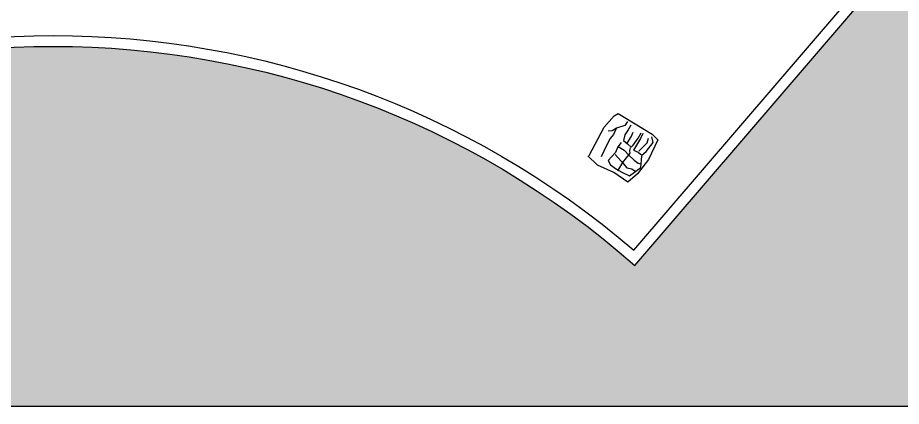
# Model space of a CAD drawing. Header units: millimetres. Extents: x 484 to 2344, y 288 to 1028.
# Drawn here: x 1400.5 to 1811.4, y 310.4 to 491.3 of the extents above; entities that cross this region are included whole.
import ezdxf

# ---------------------------------------------------------------- set-up
doc = ezdxf.new("R2010")
doc.units = ezdxf.units.MM
for name, color, linetype in [('3', 3, 'Continuous'), ('4', 4, 'Continuous'), ('7', 7, 'Continuous'), ('BH', 3, 'Continuous')]:
    doc.layers.add(name, color=color, linetype=linetype)

# ---------------------------------------------------------------- blocks, each defined once
blk = doc.blocks.new('A$C79322C36')
at = {"layer": 'BH'}
h = blk.add_hatch(dxfattribs=at)
h.set_pattern_fill('ESCHER', color=256, scale=50, style=0)
h.set_pattern_definition([(59.99999999999999, (-630.7850322477962, -2196.590799703481), (-59.99999997655987, -1.353315237651032e-08), [55.00000000000001, -5]), (180, (-630.7850322477962, -2196.590799703481), (29.99999999999999, -51.9615242), [55.00000000000001, -5]), (300.0000000000001, (-630.7850322477962, -2196.590799703481), (59.99999997655987, -1.353315237651032e-08), [55.00000000000001, -5]), (59.99999999999999, (-625.7850322477962, -2196.590799703481), (-59.99999997655987, -1.353315237651032e-08), [10, -50]), (300.0000000000001, (-625.7850322477962, -2196.590799703481), (59.99999997655987, -1.353315237651032e-08), [10, -50]), (59.99999999999999, (-633.2850322477962, -2192.26067270348), (-59.99999997655987, -1.353315237651032e-08), [10, -50]), (180, (-633.2850322477962, -2192.26067270348), (29.99999999999999, -51.9615242), [10, -50]), (300.0000000000001, (-633.2850322477962, -2200.920926703481), (59.99999997655987, -1.353315237651032e-08), [10, -50]), (180, (-633.2850322477962, -2200.920926703481), (29.99999999999999, -51.9615242), [10, -50]), (59.99999999999999, (-650.7850322477962, -2196.590799703481), (-59.99999997655987, -1.353315237651032e-08), [10, -50]), (300.0000000000001, (-650.7850322477962, -2196.590799703481), (59.99999997655987, -1.353315237651032e-08), [10, -50]), (59.99999999999999, (-620.7850322477962, -2213.911307753481), (-59.99999997655987, -1.353315237651032e-08), [10, -50]), (180, (-620.7850322477962, -2213.911307753481), (29.99999999999999, -51.9615242), [10, -50]), (300.0000000000001, (-620.7850322477962, -2179.27029165348), (59.99999997655987, -1.353315237651032e-08), [10, -50]), (180, (-620.7850322477962, -2179.27029165348), (29.99999999999999, -51.9615242), [10, -50]), (0, (-620.7850322477962, -2187.930545653481), (-30, 51.9615242), [35, -25]), (0, (-620.7850322477962, -2205.25105375348), (-30, 51.9615242), [35, -25]), (120, (-628.2850322477962, -2183.600418653481), (-59.99999997655987, 1.353317458097081e-08), [34.99999999999998, -24.99999999999999]), (120, (-643.2850322477962, -2192.26067270348), (-59.99999997655987, 1.353317458097081e-08), [34.99999999999998, -24.99999999999999]), (240, (-643.2850322477962, -2200.920926703481), (29.99999997655985, -51.96152421353317), [35, -25]), (240, (-628.2850322477962, -2209.581180753481), (29.99999997655985, -51.96152421353317), [35, -25])])
h.paths.add_polyline_path([(1830.000001668255, 722.4938282499029), (1830.000001668255, 22.49382824990289), (30.00000166825521, 22.49382824990289), (30.00000166825521, 722.4938282499029)])
edge = h.paths.add_edge_path(flags=16)
edge.add_arc((933.2072063310143, -219.8797734527823), 409.8662078151122, 48.69815733620379, 131.3018426637964, ccw=False)
edge.add_line((1203.729489795199, 88.02930802755282), (1503.113610318834, 437.2913687866771))
edge.add_arc((933.2072063310134, -219.8797734527818), 869.8662078151121, 49.0677932279539, 130.932206772046)
edge.add_line((363.3008023431939, 437.2913687866776), (662.6849228668289, 88.02930802755282))
at = {"layer": '3'}
for points in [[(1182.466799367387, 139.2251537637899), (1189.329473506197, 152.3764535353539), (1194.107228961848, 157.6014286734671), (1195.856991815581, 158.7083722570319), (1211.71350872342, 149.1622553280454), (1214.406345012707, 146.4609077839691), (1209.936012593345, 137.2702303535225), (1204.836967946439, 130.6184148610023), (1200.380504009661, 126.8202796182391), (1193.880719218219, 131.2734413118897), (1186.266817800279, 134.7770695535214), (1181.831150812535, 139.0677440913018)], [(1200.295195520262, 154.9663644678653), (1198.933257085386, 153.1896863923521), (1195.16888938358, 151.8976390450612), (1193.073091873056, 150.6589360920088), (1191.291334722754, 150.5775614596751)], [(1201.789666606479, 153.2972815362814), (1200.511692156287, 151.1815417965022), (1198.950133857901, 148.7556749772293), (1198.378030649528, 146.2149800193242), (1200.212059165578, 144.6299838419909), (1201.904914733193, 143.1299788231004), (1202.868850909178, 144.088390758734), (1205.195958816133, 147.3035910843746), (1206.531142713275, 149.6733993787166)], [(1194.970505143781, 151.7285601567382), (1193.747270979138, 148.9066697772219), (1191.960575747632, 146.9048557806577), (1189.287737189134, 141.20501752984), (1188.008527115233, 138.6091679346241)], [(1200.128095422493, 144.9690445306269), (1201.917261659815, 147.9310792136944), (1202.827688760329, 150.0757515869855)], [(1207.322211235872, 149.3894928108189), (1206.21339989556, 147.0757415492044), (1202.975862560474, 141.7158693093293), (1205.263873416703, 140.7230995207206), (1206.92874115049, 139.3361144061655), (1208.912584998086, 141.0268974356159), (1212.203629081027, 145.2005096968901), (1211.531918894745, 147.9129961816075)], [(1197.300909358937, 145.2285393377983), (1195.74058668426, 143.2827823739622), (1194.602551886412, 140.6019411612465), (1191.312743185577, 136.9084397310385), (1192.410445550594, 134.9011999984391), (1195.063530664669, 132.9192763732422), (1197.576678454019, 131.5024537619247), (1201.135254915022, 129.744762686732), (1206.405205005956, 133.6887176375963), (1206.899517692954, 138.9690244550643)], [(1205.491479269625, 141.2592668679422), (1209.347219559933, 145.0929145529608), (1210.003286511392, 147.2945488222294)], [(1194.458907690559, 139.7267126088159), (1197.447850104591, 136.3885457700185), (1199.872093983637, 133.3903439665337), (1202.246537502752, 133.0187336592194), (1203.855429085681, 131.8577903045948)], [(1195.768166765982, 132.0142093484196), (1198.153721346409, 135.963590551893), (1201.416775509506, 140.2502222009293), (1201.335280686222, 141.5495030594957), (1201.649321046443, 142.7068313802142)], [(1195.966958999488, 143.3388403823196), (1198.762454771722, 141.7520359706896), (1201.130722741511, 138.9798749515053), (1203.303077477318, 136.9988557305014), (1205.194317526333, 135.6679286243038), (1206.466118513214, 135.383118168786)]]:
    blk.add_lwpolyline(points, dxfattribs=at)
at = {"layer": '4'}
blk.add_lwpolyline([(1830.000001668255, 722.4938282499029), (1830.000001668255, 22.49382824990289), (30.00000166825521, 22.49382824990289), (30.00000166825521, 722.4938282499029)], close=True, dxfattribs=at)
at = {"layer": '7'}
for points in [[(662.6849228668289, 88.02930802755282, -0.3768899368627247), (1203.729489795199, 88.02930802755282), (1503.113610318834, 437.2913687866771, 0.3732105203369475), (363.3008023431939, 437.2913687866771)], [(663.2072063310143, 95.10271873827924, -0.3699396874964852), (1203.207206331013, 95.10271873827924), (1496.072707813716, 436.7601466412671, 0.3699396874964852), (370.3417048483116, 436.7601466412671)]]:
    blk.add_lwpolyline(points, format="xyb", close=True, dxfattribs=at)

msp = doc.modelspace()

# ---------------------------------------------------------------- block references
msp.add_blockref('A$C79322C36', (483.8424033859219, 287.924895416126))

doc.saveas('drawing.dxf')
